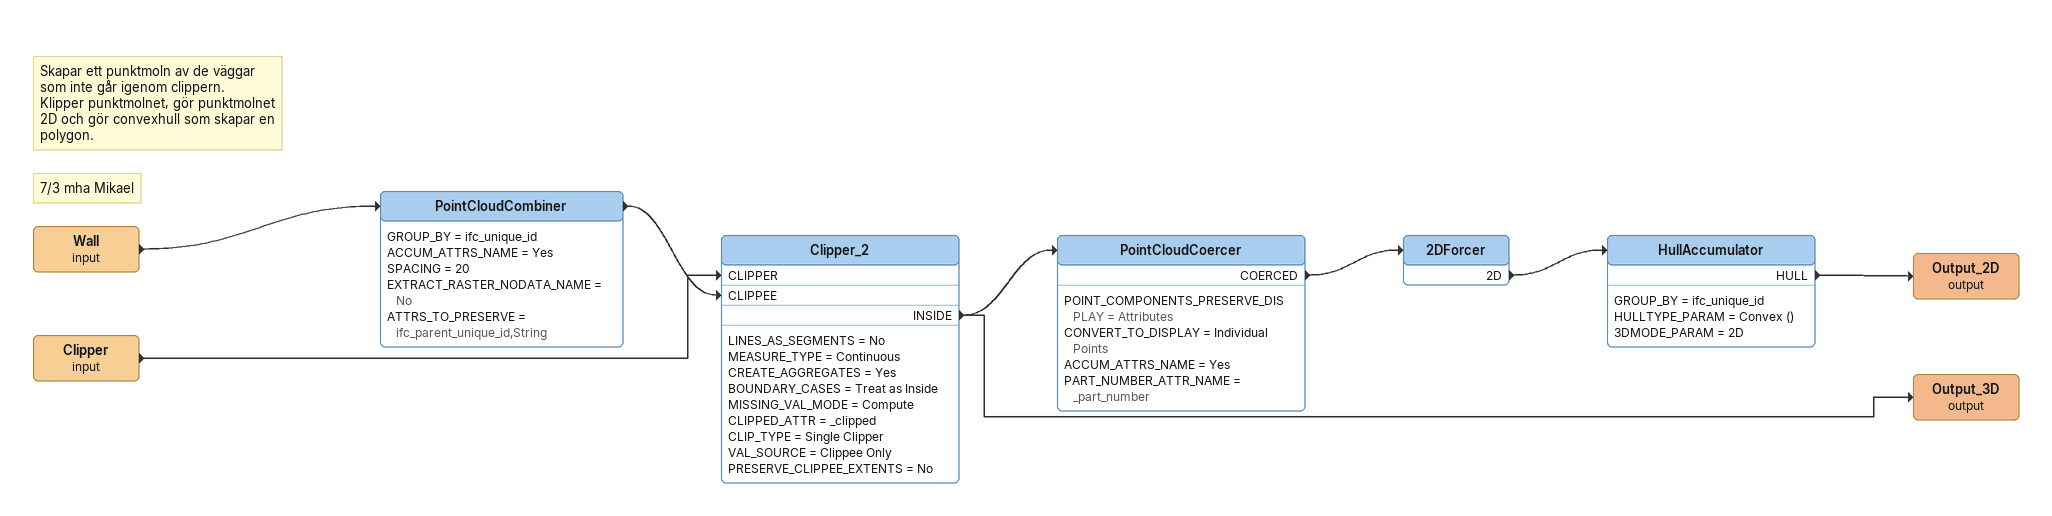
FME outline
Note: Skapar ett punktmoln av de väggar som inte går igenom clippern. / Klipper punktmolnet, gör punktmolnet 2D och gör convexhull som skapar en polygon.
Note: 7/3 mha Mikael
Wall (input)
    -> PointCloudCombiner
PointCloudCombiner
    GROUP_BY = ifc_unique_id
    ACCUM_ATTRS_NAME = Yes
    SPACING = 20
    EXTRACT_RASTER_NODATA_NAME = No
    ATTRS_TO_PRESERVE = ifc_parent_unique_id,String
    -> Clipper_2 [CLIPPEE]
Clipper (input)
    -> Clipper_2 [CLIPPER]
Clipper_2
    LINES_AS_SEGMENTS = No
    MEASURE_TYPE = Continuous
    CREATE_AGGREGATES = Yes
    BOUNDARY_CASES = Treat as Inside
    MISSING_VAL_MODE = Compute
    CLIPPED_ATTR = _clipped
    CLIP_TYPE = Single Clipper
    VAL_SOURCE = Clippee Only
    PRESERVE_CLIPPEE_EXTENTS = No
    INSIDE -> PointCloudCoercer
    INSIDE -> Output_3D (output)
PointCloudCoercer
    POINT_COMPONENTS_PRESERVE_DISPLAY = Attributes
    CONVERT_TO_DISPLAY = Individual Points
    ACCUM_ATTRS_NAME = Yes
    PART_NUMBER_ATTR_NAME = _part_number
    COERCED -> 2DForcer
2DForcer
    2D -> HullAccumulator
HullAccumulator
    GROUP_BY = ifc_unique_id
    HULLTYPE_PARAM = Convex ()
    3DMODE_PARAM = 2D
    HULL -> Output_2D (output)
Output_2D (output)
Output_3D (output)
